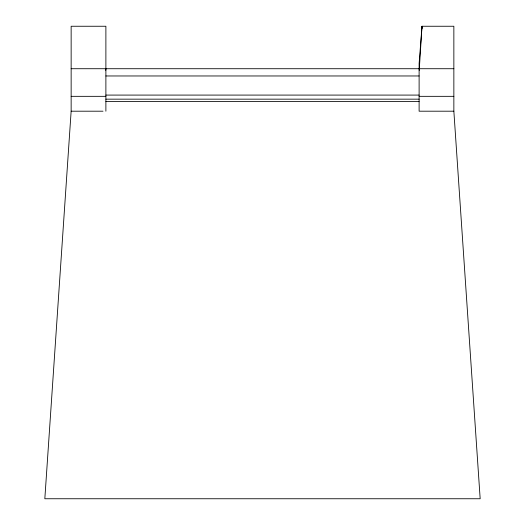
<?xml version="1.0" encoding="UTF-8"?>
<svg xmlns="http://www.w3.org/2000/svg" width="525" height="525" viewBox="0 0 525 525"><rect width="100%" height="100%" fill="white"/><g stroke="black" fill="none" stroke-linecap="round" stroke-linejoin="round"><path stroke-width="0.79" d="M105.886 111.195L105.886 26.25L71.144 26.25L71.144 111.195L44.828 498.75L480.172 498.75L453.856 111.195L453.856 26.25L422.002 26.25L419.114 63.545L419.114 111.195L453.856 111.195M105.774 70.35L105.886 68.722M71.144 68.722L453.856 68.722M105.886 75.968L419.114 75.968M105.886 95.084L419.114 95.084M71.144 96.331L105.886 96.331M419.114 96.331L453.856 96.331M105.886 99.159L419.114 99.159M105.886 101.45L419.114 101.45M71.144 111.195L102.998 111.195M419.226 70.357L422.002 26.25L422.002 28.698"/></g></svg>
